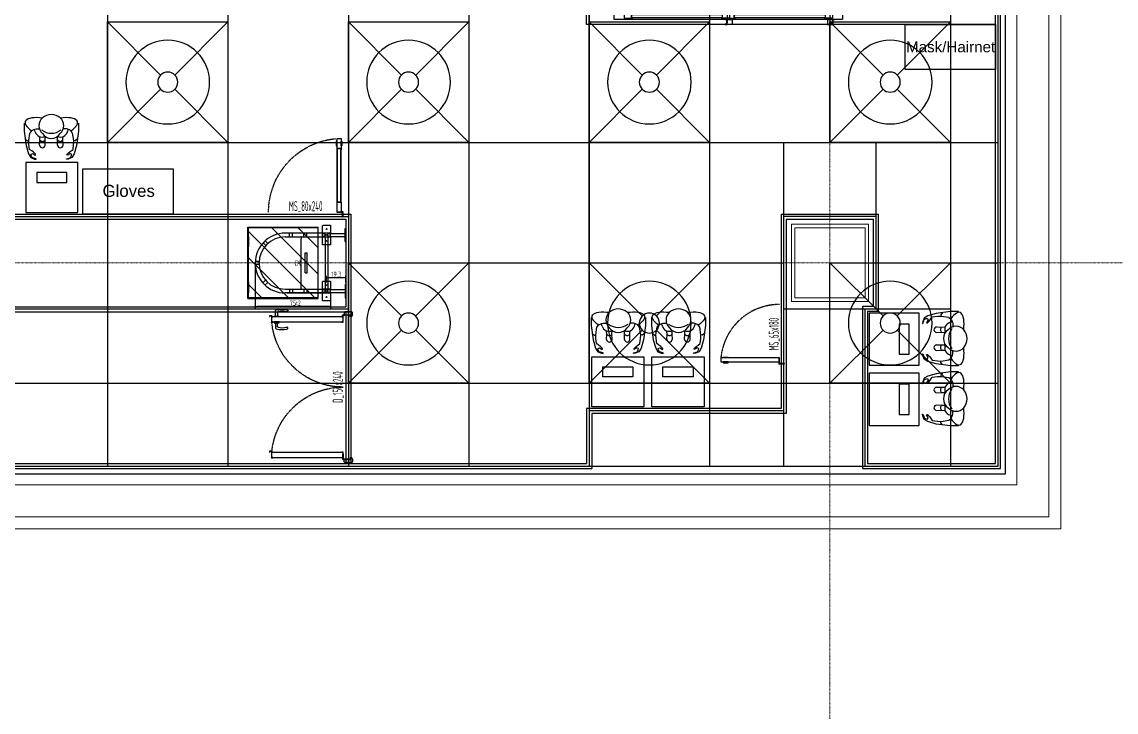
# Model space of a CAD drawing. Extents: x -32000 to 290600, y -111057 to 131250.
# Drawn here: x 253547 to 264452, y -4475 to 2400 of the extents above; entities that cross this region are included whole.
import ezdxf
from ezdxf.enums import TextEntityAlignment as Align

# ---------------------------------------------------------------- set-up
doc = ezdxf.new("R2010")
doc.units = 0
doc.header["$LTSCALE"] = 5
for name, pattern in [('H12PL3$0$JJP_三點線', [0.9, 0.3, -0.15, 0, -0.15, 0, -0.15, 0, -0.15]), ('H12PL3$0$JJP_虛線(退縮線、投影線、地下室範圍、非屬本工程、圖面分區)', [0.45, 0.3, -0.15]), ('XFDP30$0$HIDDEN', [0.3, 0.2, -0.1]), ('XFDP30$0$HIDDEN2', [0.1875, 0.125, -0.0625])]:
    doc.linetypes.add(name, pattern=pattern)
for name, color, linetype in [('H12PL3$0$A-WALL-EX', 252, 'Continuous'), ('H12PL3$0$A-WALL-IN', 252, 'Continuous'), ('H12PL3$0$S-COL', 252, 'Continuous'), ('H12PL3$0$S-GRID', 252, 'Continuous'), ('XFDC30-200K$0$A-C-2800 (50K)', 9, 'Continuous'), ('XFDC30-50K$0$A-C-2800 (50K)', 9, 'Continuous'), ('XFDH30-50K$0$A-FFU-H-1200x1200_FAB B', 8, 'Continuous'), ('XFDP30$0$A-Dim', 9, 'Continuous'), ('XFDP30$0$A-Door (50K)', 9, 'Continuous'), ('XFDP30$0$A-STAIR (50K)', 9, 'Continuous'), ('XFDP30$0$A-W-P1S (50K)', 9, 'Continuous'), ('XFDP30$0$A-W-P2D (50K)', 9, 'Continuous'), ('XFDP30$0$B-BM', 9, 'Continuous'), ('XFDP30$0$B-Gowning room improvement', 15, 'Continuous'), ('XFDP30$0$Lad-Door', 1, 'Continuous'), ('XFDP30$0$MDT-3-MF-4', 8, 'Continuous')]:
    doc.layers.add(name, color=color, linetype=linetype)
doc.layers.add('XFDC30-200K$0$A-Area (50K-Gown)', color=170, linetype='Continuous', plot=False)
doc.styles.add('XFDP30$0$AA-TXT', font='isocp.shx', dxfattribs={"width": 0.8, "bigfont": 'china.shx'})
doc.styles.add('XFDP30$0$dim-txt', font='isocp.shx', dxfattribs={"width": 0.8, "bigfont": 'china.shx'})
doc.styles.add('XFDP30$0$shei', font='arial.ttf')
doc.dimstyles.new('XFDP30$0$20-dim', dxfattribs={"dimscale": 20, "dimtxt": 0.25, "dimasz": 0.1, "dimexe": 0.1, "dimexo": 0.1, "dimgap": 0.05, "dimtad": 1, "dimdec": 1, "dimdsep": 46, "dimtxsty": 'XFDP30$0$dim-txt', "dimblk": 'XFDP30$0$Dot', "dimcen": 2, "dimclrd": 256, "dimclre": 256, "dimclrt": 256, "dimadec": 0, "dimazin": 0, "dimtfac": 1, "dimtdec": 1, "dimtix": 1, "dimtmove": 2, "dimatfit": 3, "dimfxl": 1, "dimtvp": 1, "dimarcsym": 0})

# ---------------------------------------------------------------- blocks, each defined once
blk = doc.blocks.new('XFDP30$0$GA2606')
blk.add_lwpolyline([(-13, 1), (-13, 0), (-16, 0), (-16, 0), (-16, 0), (-19, 0, -0.902738), (-19, 1), (-10, 3, 0.298217), (-9, 2), (-2, 2, 0.414214), (-2, 3), (-2, 18), (-2, 18), (-2, 20, -0.668179), (-2, 20), (0, 18), (0, 0), (0, 0), (-2, 0)], format="xyb", close=True)
blk = doc.blocks.new('XFDP30$0$Door-100x000_AS')
at = {"ltscale": 5}
blk.add_hatch(color=256, dxfattribs=at).paths.add_polyline_path([(40.4, 32.9), (40.4, 26.9), (25.4, 29.9)])
for p, q in [((25.4, 29.9), (40.4, 32.9)), ((40.4, 32.9), (40.4, 26.9)), ((40.4, 26.9), (25.4, 29.9)), ((76.4, 29.9), (40.4, 29.9))]:
    blk.add_line(p, q)
at = {"color": 9, "linetype": 'XFDP30$0$HIDDEN2'}
blk.add_lwpolyline([(-115, 21), (112.5, 21), (112.5, 2.5), (-115, 2.5)], close=True, dxfattribs=at)
at = {"color": 1, "linetype": 'XFDP30$0$HIDDEN2'}
for points in [[(-105, 3.8), (-96.7, 3.8, 0.158507), (-96.7, 3.8), (-96.6, 3.9, 0.72636), (-96.6, 4), (-96.8, 4, 0.414214), (-96.8, 3.9, -0.414214), (-96.8, 3.9), (-97.5, 3.9, -0.414214), (-97.6, 4), (-97.6, 4.4, 0.414214), (-97.6, 4.4), (-97.6, 4.4, 0.414214), (-97.7, 4.4), (-97.7, 4, -0.414214), (-97.7, 3.9), (-97.8, 3.9, -0.414214), (-97.9, 4), (-97.9, 5.7), (-97.9, 5.8), (-97.9, 5.8), (-97.9, 7.6, -0.414214), (-97.8, 7.6), (-97.7, 7.6, -0.414214), (-97.7, 7.6), (-97.7, 7.1, 0.414214), (-97.6, 7.1), (-97.6, 7.1, 0.414214), (-97.6, 7.1), (-97.6, 7.6, -0.414214), (-97.5, 7.6), (-96.8, 7.6, -0.414214), (-96.8, 7.6), (-96.8, 7.6, 0.414214), (-96.8, 7.6), (-96.6, 7.6, 0.72636), (-96.6, 7.6), (-96.7, 7.7, 0.158507), (-96.7, 7.7), (-105, 7.7, 0.414214), (-105, 7.7), (-105, 3.9, 0.414214)], [(0, 3.8), (-8.3, 3.8, -0.158507), (-8.3, 3.8), (-8.4, 3.9, -0.72636), (-8.4, 4), (-8.2, 4, -0.414214), (-8.2, 3.9, 0.414214), (-8.2, 3.9), (-7.5, 3.9, 0.414214), (-7.4, 4), (-7.4, 4.4, -0.414214), (-7.4, 4.4), (-7.4, 4.4, -0.414214), (-7.3, 4.4), (-7.3, 4, 0.414214), (-7.3, 3.9), (-7.2, 3.9, 0.414214), (-7.1, 4), (-7.1, 5.7), (-7.1, 5.8), (-7.1, 5.8), (-7.1, 7.6, 0.414214), (-7.2, 7.6), (-7.3, 7.6, 0.414214), (-7.3, 7.6), (-7.3, 7.1, -0.414214), (-7.4, 7.1), (-7.4, 7.1, -0.414214), (-7.4, 7.1), (-7.4, 7.6, 0.414214), (-7.5, 7.6), (-8.2, 7.6, 0.414214), (-8.2, 7.6), (-8.2, 7.6, -0.414214), (-8.2, 7.6), (-8.4, 7.6, -0.72636), (-8.4, 7.6), (-8.3, 7.7, -0.158507), (-8.3, 7.7), (0, 7.7, -0.414214), (0, 7.7), (0, 3.9, -0.414214)]]:
    blk.add_lwpolyline(points, format="xyb", close=True, dxfattribs=at)
blk.add_lwpolyline([(-97.6, 4), (-97.6, 7.5), (-7.4, 7.5), (-7.4, 4)], close=True, dxfattribs=at)
for points in [[(-2.3, -0.5, 0.070096), (-2.3, -0.5, 0.334236), (-2.2, -0.5, 0.795363), (-2.2, -0.4), (-2.6, -0.4, -0.414214), (-2.7, -0.3), (-2.7, 0.3, -0.414214), (-2.6, 0.4), (-2.2, 0.4, 0.795363), (-2.2, 0.5, 0.334236), (-2.3, 0.5, 0.070096), (-2.3, 0.5, 0.06212), (-2.3, 0.5, -0.357966), (-2.3, 0.5, -0.114149), (-2.3, 0.5), (-2.5, 0.6, 0.520559), (-2.5, 0.6, -0.09816), (-2.5, 0.6, -0.704497), (-2.6, 0.6, 0.231019), (-2.7, 0.8, -0.259663), (-2.7, 0.8), (-2.7, 1.5, 0.250846), (-2.7, 1.6, 0.148829), (-2.7, 1.6), (-2.8, 1.9, 0.835879), (-3, 1.9), (-3, -1.9, 0.835879), (-2.8, -1.9), (-2.7, -1.6, 0.148829), (-2.7, -1.6, 0.250846), (-2.7, -1.5), (-2.7, -0.8, -0.259663), (-2.7, -0.8, 0.231019), (-2.6, -0.6, -0.704497), (-2.5, -0.6, -0.09816), (-2.5, -0.6, 0.520559), (-2.5, -0.6), (-2.3, -0.5, -0.114149), (-2.3, -0.5, -0.357966), (-2.3, -0.5, 0.06212)], [(-2.5, 3.8), (5.8, 3.8, 0.158507), (5.8, 3.8), (5.9, 3.9, 0.72636), (5.9, 4), (5.7, 4, 0.414214), (5.7, 3.9, -0.414214), (5.7, 3.9), (5, 3.9, -0.414214), (4.9, 4), (4.9, 4.4, 0.414214), (4.9, 4.4), (4.9, 4.4, 0.414214), (4.8, 4.4), (4.8, 4, -0.414214), (4.8, 3.9), (4.7, 3.9, -0.414214), (4.6, 4), (4.6, 5.7), (4.6, 5.8), (4.6, 5.8), (4.6, 7.6, -0.414214), (4.7, 7.6), (4.8, 7.6, -0.414214), (4.8, 7.6), (4.8, 7.1, 0.414214), (4.9, 7.1), (4.9, 7.1, 0.414214), (4.9, 7.1), (4.9, 7.6, -0.414214), (5, 7.6), (5.7, 7.6, -0.414214), (5.7, 7.6), (5.7, 7.6, 0.414214), (5.7, 7.6), (5.9, 7.6, 0.72636), (5.9, 7.6), (5.8, 7.7, 0.158507), (5.8, 7.7), (-2.5, 7.7, 0.414214), (-2.5, 7.7), (-2.5, 3.9, 0.414214)], [(102.5, 3.8), (94.2, 3.8, -0.158507), (94.2, 3.8), (94.1, 3.9, -0.72636), (94.1, 4), (94.3, 4, -0.414214), (94.3, 3.9, 0.414214), (94.3, 3.9), (95, 3.9, 0.414214), (95.1, 4), (95.1, 4.4, -0.414214), (95.1, 4.4), (95.1, 4.4, -0.414214), (95.2, 4.4), (95.2, 4, 0.414214), (95.2, 3.9), (95.3, 3.9, 0.414214), (95.4, 4), (95.4, 5.7), (95.4, 5.8), (95.4, 5.8), (95.4, 7.6, 0.414214), (95.3, 7.6), (95.2, 7.6, 0.414214), (95.2, 7.6), (95.2, 7.1, -0.414214), (95.1, 7.1), (95.1, 7.1, -0.414214), (95.1, 7.1), (95.1, 7.6, 0.414214), (95, 7.6), (94.3, 7.6, 0.414214), (94.3, 7.6), (94.3, 7.6, -0.414214), (94.3, 7.6), (94.1, 7.6, -0.72636), (94.1, 7.6), (94.2, 7.7, -0.158507), (94.2, 7.7), (102.5, 7.7, -0.414214), (102.5, 7.7), (102.5, 3.9, -0.414214)], [(102.3, -0.5, -0.070096), (102.3, -0.5, -0.334236), (102.2, -0.5, -0.795363), (102.2, -0.4), (102.6, -0.4, 0.414214), (102.7, -0.3), (102.7, 0.3, 0.414214), (102.6, 0.4), (102.2, 0.4, -0.795363), (102.2, 0.5, -0.334236), (102.3, 0.5, -0.070096), (102.3, 0.5, -0.06212), (102.3, 0.5, 0.357966), (102.3, 0.5, 0.114149), (102.3, 0.5), (102.5, 0.6, -0.520559), (102.5, 0.6, 0.09816), (102.5, 0.6, 0.704497), (102.6, 0.6, -0.231019), (102.7, 0.8, 0.259663), (102.7, 0.8), (102.7, 1.5, -0.250846), (102.7, 1.6, -0.148829), (102.7, 1.6), (102.8, 1.9, -0.835879), (103, 1.9), (103, -1.9, -0.835879), (102.8, -1.9), (102.7, -1.6, -0.148829), (102.7, -1.6, -0.250846), (102.7, -1.5), (102.7, -0.8, 0.259663), (102.7, -0.8, -0.231019), (102.6, -0.6, 0.704497), (102.5, -0.6, 0.09816), (102.5, -0.6, -0.520559), (102.5, -0.6), (102.3, -0.5, 0.114149), (102.3, -0.5, 0.357966), (102.3, -0.5, -0.06212)]]:
    blk.add_lwpolyline(points, format="xyb", close=True)
for points in [[(-2.5, 2.5), (2.5, 2.5), (2.5, -2.5), (-2.5, -2.5)], [(4.9, 4), (4.9, 7.5), (95.1, 7.5), (95.1, 4)], [(102.5, 2.5), (97.5, 2.5), (97.5, -2.5), (102.5, -2.5)]]:
    blk.add_lwpolyline(points, close=True)
at = {"ltscale": 5}
for points in [[(2.5, 2.5), (0, 2.5), (0, 3.8), (2.5, 3.8)], [(97.5, 2.5), (100, 2.5), (100, 3.8), (97.5, 3.8)]]:
    blk.add_lwpolyline(points, close=True, dxfattribs=at)
at = {"yscale": 0.09999999999990905}
for p, xscale, zscale, rotation in [((-2.5, 2.5), 0.09999999999990905, 0.09999999999990905, 90), ((102.5, 2.5), -0.09999999999990905, 0.1, 270), ((-2.5, -2.5), -0.09999999999990905, 0.1, 90), ((102.5, -2.5), 0.09999999999990905, 0.09999999999990905, 270)]:
    blk.add_blockref('XFDP30$0$GA2606', p, dxfattribs=dict(at, xscale=xscale, zscale=zscale, rotation=rotation))
at = {"color": 9, "style": 'XFDP30$0$AA-TXT', "width": 0.45}
blk.add_attdef('100X240', text='', height=10, dxfattribs=at).set_placement((50, 14.4), align=Align.MIDDLE)
blk = doc.blocks.new('XFDP30$0$Dot')
at = {"color": 0, "linetype": 'ByBlock', "lineweight": -2}
blk.add_line((-0.5, 0), (-1, 0), dxfattribs=at)
at = {"color": 0, "linetype": 'ByBlock', "const_width": 0.5}
blk.add_lwpolyline([(-0.25, 0, 1), (0.25, 0, 1)], format="xyb", close=True, dxfattribs=at)
blk = doc.blocks.new('*D165')
at = {"layer": 'DEFPOINTS', "color": 0, "transparency": 16777216}
for p in [(-19.3, -14.6), (-19.3, -21.5), (0, -21.5)]:
    blk.add_point(p, dxfattribs=at)
at = {"layer": 'XFDP30$0$A-Dim', "lineweight": -2, "transparency": 16777216}
for p, q in [((-19.3, -19.5), (-19.3, -12.6)), ((-2, -14.6), (-17.3, -14.6)), ((0, -19.5), (0, -12.6))]:
    blk.add_line(p, q, dxfattribs=at)
at = {"layer": 'XFDP30$0$A-Dim', "lineweight": -2, "transparency": 16777216, "xscale": 2, "yscale": 2, "zscale": 2, "rotation": 180}
blk.add_blockref('XFDP30$0$Dot', (-19.3, -14.6), dxfattribs=at)
at = {"layer": 'XFDP30$0$A-Dim', "lineweight": -2, "transparency": 16777216, "xscale": 2, "yscale": 2, "zscale": 2}
blk.add_blockref('XFDP30$0$Dot', (0, -14.6), dxfattribs=at)
at = {"layer": 'XFDP30$0$A-Dim', "transparency": 16777216, "insert": (-9.6, -11.1), "char_height": 5, "attachment_point": 5, "style": 'XFDP30$0$dim-txt'}
blk.add_mtext('\\A1;19.3', dxfattribs=at)
blk = doc.blocks.new('*D166')
at = {"layer": 'DEFPOINTS', "color": 0, "transparency": 16777216}
for p in [(-90.3, 0), (-15.3, -29.8), (-90.3, -43.4)]:
    blk.add_point(p, dxfattribs=at)
at = {"layer": 'XFDP30$0$A-Dim', "lineweight": -2, "transparency": 16777216}
for p, q in [((-90.3, -2), (-90.3, -45.4)), ((-15.3, -31.8), (-15.3, -45.4)), ((-17.3, -43.4), (-88.3, -43.4))]:
    blk.add_line(p, q, dxfattribs=at)
at = {"layer": 'XFDP30$0$A-Dim', "lineweight": -2, "transparency": 16777216, "xscale": 2, "yscale": 2, "zscale": 2, "rotation": 180}
blk.add_blockref('XFDP30$0$Dot', (-90.3, -43.4), dxfattribs=at)
at = {"layer": 'XFDP30$0$A-Dim', "lineweight": -2, "transparency": 16777216, "xscale": 2, "yscale": 2, "zscale": 2}
blk.add_blockref('XFDP30$0$Dot', (-15.3, -43.4), dxfattribs=at)
at = {"layer": 'XFDP30$0$A-Dim', "transparency": 16777216, "insert": (-52.8, -39.9), "char_height": 5, "attachment_point": 5, "style": 'XFDP30$0$dim-txt'}
blk.add_mtext('\\A1;75', dxfattribs=at)
blk = doc.blocks.new('*D167')
at = {"layer": 'DEFPOINTS', "color": 0, "transparency": 16777216}
for p in [(-52.1, 26), (-44.5, 26), (-52.1, -26)]:
    blk.add_point(p, dxfattribs=at)
at = {"layer": 'XFDP30$0$A-Dim', "lineweight": -2, "transparency": 16777216}
for p, q in [((-50.1, 26), (-42.5, 26)), ((-44.5, -24), (-44.5, 24)), ((-50.1, -26), (-42.5, -26))]:
    blk.add_line(p, q, dxfattribs=at)
at = {"layer": 'XFDP30$0$A-Dim', "lineweight": -2, "transparency": 16777216, "xscale": 2, "yscale": 2, "zscale": 2}
for p, rotation in [((-44.5, 26), 90), ((-44.5, -26), 270)]:
    blk.add_blockref('XFDP30$0$Dot', p, dxfattribs=dict(at, rotation=rotation))
at = {"layer": 'XFDP30$0$A-Dim', "transparency": 16777216, "insert": (-48, 0), "char_height": 5, "attachment_point": 5, "rotation": 90, "style": 'XFDP30$0$dim-txt'}
blk.add_mtext('\\A1;52', dxfattribs=at)
blk = doc.blocks.new('XFDP30$0$Door-D150')
for p, q in [((10, 74), (10.8, 74)), ((10, 69.1), (10, 74)), ((10.8, 69.1), (10, 69.1)), ((10.8, 74), (10.8, 69.1)), ((10.8, 72.7), (14.8, 72.7)), ((14.8, 70.5), (10.8, 70.5)), ((14.8, 72.7), (16.2, 72.6))]:
    blk.add_line(p, q)
for points in [[(4.1, 76.6), (4.1, 78.4), (4.1, 76.6), (10.7, 76.6), (10.7, 76.5), (10.3, 76.5), (10.3, 75.4, -0.414214), (10.2, 75.3), (10, 75.3), (10, 75.4), (10.1, 75.4), (10.1, 76.4), (10, 76.4), (10, 5.5), (10.1, 5.5), (10.1, 6.5), (10, 6.5), (10, 6.6), (10.2, 6.6, -0.414214), (10.3, 6.5), (10.3, 5.4, -0.414214), (10.2, 5.3), (4.8, 5.3, -0.414214), (4.7, 5.4), (4.7, 6.5, -0.414214), (4.8, 6.6), (5, 6.6), (5, 6.5), (4.9, 6.5), (4.9, 5.5), (5, 5.5), (5, 76.4), (4.9, 76.4), (4.9, 75.4), (5, 75.4), (5, 75.3), (4.8, 75.3, -0.414214), (4.7, 75.4), (4.7, 76.4), (3.9, 76.4, -0.414214), (3.9, 76.4), (3.9, 78.6, -0.414214), (3.9, 78.7), (4.7, 78.7), (4.7, 78.4), (4.1, 78.4)], [(139.1, 76.6), (139.1, 78.4), (139.1, 76.6), (145.7, 76.6), (145.7, 76.5), (145.3, 76.5), (145.3, 75.4, -0.414214), (145.2, 75.3), (145, 75.3), (145, 75.4), (145.1, 75.4), (145.1, 76.4), (145, 76.4), (145, 5.5), (145.1, 5.5), (145.1, 6.5), (145, 6.5), (145, 6.6), (145.2, 6.6, -0.414214), (145.3, 6.5), (145.3, 5.4, -0.414214), (145.2, 5.3), (139.8, 5.3, -0.414214), (139.7, 5.4), (139.7, 6.5, -0.414214), (139.8, 6.6), (140, 6.6), (140, 6.5), (139.9, 6.5), (139.9, 5.5), (140, 5.5), (140, 76.4), (139.9, 76.4), (139.9, 75.4), (140, 75.4), (140, 75.3), (139.8, 75.3, -0.414214), (139.7, 75.4), (139.7, 76.4), (138.9, 76.4, -0.414214), (138.9, 76.4), (138.9, 78.6, -0.414214), (138.9, 78.7), (139.7, 78.7), (139.7, 78.4), (139.1, 78.4)], [(4.2, 72.7), (0.2, 72.7), (-1.2, 72.6, 0.327495), (-2, 71.9, 0.089847), (-2.2, 61.2, 1.144881), (-0.3, 61.6, -0.137079), (-0.3, 69.9, -0.349357), (0.2, 70.5), (4.2, 70.5)], [(4.7, -2.1, 0.306748), (4.5, -1.7), (4.1, -1.7, 0.306748), (3.9, -2.1), (4, -2.1, -0.414214), (4.1, -2.2), (4.1, -2.2), (4, -2.2), (4, -2.9), (4.6, -2.9), (4.6, -2.2), (4.5, -2.2), (4.5, -2.2, -0.414214), (4.6, -2.1), (4.7, -2.1), (4.8, -2.1, -0.414214), (5, -2.3), (5, -2.9, -0.320245), (4.7, -3.4), (3, -4), (0.6, -4, -0.414214), (0, -3.4), (0, 3.4, -0.414214), (0.6, 4), (3, 4), (3, 0), (3, -1.4, 0.414214), (3.7, -2.1), (3.9, -2.1)], [(145.3, -2.1, -0.306748), (145.5, -1.7), (145.9, -1.7, -0.306748), (146.1, -2.1), (146, -2.1, 0.414214), (145.9, -2.2), (145.9, -2.2), (146, -2.2), (146, -2.9), (145.4, -2.9), (145.4, -2.2), (145.5, -2.2), (145.5, -2.2, 0.414214), (145.4, -2.1), (145.3, -2.1), (145.2, -2.1, 0.414214), (145, -2.3), (145, -2.9, 0.320245), (145.3, -3.4), (147, -4), (149.4, -4, 0.414214), (150, -3.4), (150, 3.4, 0.414214), (149.4, 4), (147, 4), (147, 0), (147, -1.4, -0.414214), (146.3, -2.1), (146.1, -2.1)]]:
    blk.add_lwpolyline(points, format="xyb")
blk.add_lwpolyline([(5, 69.1), (5, 74), (4.2, 74), (4.2, 69.1)], close=True)
at = {"ltscale": 500}
for points in [[(3.3, 0.1), (3.3, 4.6), (3, 4.6), (3, 0.1)], [(8.5, 5.3), (4, 5.3), (4, 5.5), (8.5, 5.5)], [(141.5, 5.3), (146, 5.3), (146, 5.5), (141.5, 5.5)], [(146.7, 0.1), (146.7, 4.6), (147, 4.6), (147, 0.1)]]:
    blk.add_lwpolyline(points, close=True, dxfattribs=at)
at = {"linetype": 'XFDP30$0$HIDDEN', "ltscale": 0.1}
for centre, start, end in [((3.5, 5.1), 0, 83.7733), ((146.5, 5.1), 96.8179, 180)]:
    blk.add_arc(centre, 71.5, start, end, dxfattribs=at)
at = {"extrusion": (0, 0, -1)}
for centre, major_axis, start_param, end_param in [((14.7, 69.9), (-0.417, 0.417), 0.901482, 2.245889), ((0.4, 65.8), (10.9, 10.9), 0.51383, 1.058752), ((16.1, 71.7), (-0.624, 0.624), 0.866962, 2.13291), ((-12.5, 65.9), (21.3, 21.3), 0.585307, 0.943734), ((16.2, 61.3), (0.707, 0.707), 0.872811, 4.284184)]:
    blk.add_ellipse(centre, major_axis=major_axis, ratio=1, start_param=start_param, end_param=end_param, dxfattribs=at)
at = {"ltscale": 500, "extrusion": (0, 0, -1)}
blk.add_ellipse((3.5, 5.1), major_axis=(0.495, 0.495), ratio=1, start_param=3.926991, end_param=10.210176, dxfattribs=at)
at = {"ltscale": 500}
blk.add_ellipse((146.5, 5.1), major_axis=(-0.495, 0.495), ratio=1, start_param=3.926991, end_param=10.210176, dxfattribs=at)
at = {"color": 9, "style": 'XFDP30$0$AA-TXT', "width": 0.45}
blk.add_attdef('150X000', text='', height=10, dxfattribs=at).set_placement((75, 10.1), align=Align.MIDDLE)
blk = doc.blocks.new('XFDP30$0$~glove')
at = {"layer": 'XFDP30$0$B-Gowning room improvement'}
blk.add_lwpolyline([(450, 0), (450, -900), (0, -900), (0, 0)], close=True, dxfattribs=at)
at = {"layer": 'XFDP30$0$B-Gowning room improvement', "style": 'XFDP30$0$shei'}
blk.add_text('Gloves', height=120, rotation=270, dxfattribs=at).set_placement((172, -195))
blk = doc.blocks.new('XFDP30$0$GAD2205')
blk.add_lwpolyline([(0, 1), (0, 1), (-18, 1, -0.414214), (-18, 2), (-18, 3, -0.414214), (-18, 3), (-14, 3, 0.414214), (-13, 4), (-13, 4, 0.414214), (-14, 4), (-18, 4, -0.414214), (-18, 5), (-18, 12, -0.414214), (-18, 12), (-18, 12, 0.414214), (-18, 12), (-18, 14, 0.72636), (-19, 14), (-19, 13, 0.158507), (-19, 13), (-19, 0, 0.414214), (-19, 0), (19, 0, 0.414214), (19, 0), (19, 13, 0.158507), (19, 13), (19, 14, 0.72636), (18, 14), (18, 12, 0.414214), (18, 12, -0.414214), (18, 12), (18, 5, -0.414214), (18, 4), (14, 4, 0.414214), (13, 4), (13, 4, 0.414214), (14, 3), (18, 3, -0.414214), (18, 3), (18, 2, -0.414214), (18, 1), (0, 1)], format="xyb", close=True)
blk = doc.blocks.new('XFDP30$0$Door-S80ap')
for p, q in [((8.8, 70.4), (8.8, 75.3)), ((8.8, 75.3), (9.6, 75.3)), ((9.6, 70.4), (8.8, 70.4)), ((9.6, 75.3), (9.6, 70.4))]:
    blk.add_line(p, q)
at = {"ltscale": 5}
for points in [[(8.8, 67.8), (8.8, 77.9), (4.8, 77.9), (4.8, 67.8)], [(5, 67.5), (5, 14.8), (5, 14.8), (5, 67.5)], [(8.6, 14.8), (8.5, 14.8), (8.5, 67.5), (8.6, 67.5)], [(8.8, 4.3), (8.8, 14.4), (4.8, 14.4), (4.8, 4.3)]]:
    blk.add_lwpolyline(points, close=True, dxfattribs=at)
blk.add_lwpolyline([(4.8, 70.4), (4.8, 75.3), (4, 75.3), (4, 70.4)], close=True)
blk.add_lwpolyline([(4.8, 67.9), (4.8, 66.7, 0.158507), (4.9, 66.7), (4.9, 66.5, 0.72636), (5, 66.6), (5, 66.7, 0.414214), (5, 66.7, -0.414214), (4.9, 66.8), (4.9, 67.5, -0.414214), (5, 67.5), (5.4, 67.5, 0.414214), (5.4, 67.5), (5.4, 67.6, 0.414214), (5.4, 67.6), (5, 67.6, -0.414214), (4.9, 67.6), (4.9, 67.8, -0.414214), (5, 67.8), (6.8, 67.8), (6.8, 67.8), (6.8, 67.8), (8.6, 67.8, -0.414214), (8.6, 67.8), (8.6, 67.6, -0.414214), (8.6, 67.6), (8.2, 67.6, 0.414214), (8.1, 67.6), (8.1, 67.5, 0.414214), (8.2, 67.5), (8.6, 67.5, -0.414214), (8.6, 67.5), (8.6, 66.8, -0.414214), (8.6, 66.7), (8.6, 66.7, 0.414214), (8.6, 66.7), (8.6, 66.6, 0.72636), (8.6, 66.5), (8.7, 66.7, 0.158507), (8.7, 66.7), (8.7, 67.9, 0.414214), (8.7, 67.9), (4.9, 67.9, 0.414214)], format="xyb", close=True, dxfattribs=at)
at = {"ltscale": 500}
for points in [[(3.2, -0.6), (3.2, 3.9), (3, 3.9), (3, -0.6)], [(8.5, 4.8), (4, 4.8), (4, 4.6), (8.5, 4.6)]]:
    blk.add_lwpolyline(points, close=True, dxfattribs=at)
at = {"linetype": 'XFDP30$0$HIDDEN', "ltscale": 0.1}
blk.add_arc((3.4, 4.4), 73.6, 0, 84.8641, dxfattribs=at)
at = {"ltscale": 500, "extrusion": (0, 0, -1)}
blk.add_ellipse((3.4, 4.4), major_axis=(-0.495, 0.495), ratio=1, start_param=5.497787, end_param=11.780972, dxfattribs=at)
at = {"ltscale": 5, "xscale": 0.1000000000058208, "yscale": 0.1000000000058208, "zscale": 0.1000000000058208}
blk.add_blockref('XFDP30$0$GAD2205', (6.8, 14.3), dxfattribs=at)
at = {"color": 9, "style": 'XFDP30$0$AA-TXT', "width": 0.45}
blk.add_attdef('100x240', text='', height=10, dxfattribs=at).set_placement((40, 10), align=Align.MIDDLE)
blk = doc.blocks.new('XFDP30$0$Door-S65ab')
for p, q in [((8.8, 55.4), (8.8, 60.3)), ((8.8, 60.3), (9.6, 60.3)), ((9.6, 55.4), (8.8, 55.4)), ((9.6, 60.3), (9.6, 55.4))]:
    blk.add_line(p, q)
blk.add_lwpolyline([(4.8, 55.4), (4.8, 60.3), (4, 60.3), (4, 55.4)], close=True)
at = {"ltscale": 5}
blk.add_lwpolyline([(8.8, 4.3), (8.8, 62.9), (4.8, 62.9), (4.8, 4.3)], close=True, dxfattribs=at)
at = {"ltscale": 500}
for points in [[(3.2, -0.6), (3.2, 3.9), (3, 3.9), (3, -0.6)], [(8.5, 4.8), (4, 4.8), (4, 4.6), (8.5, 4.6)]]:
    blk.add_lwpolyline(points, close=True, dxfattribs=at)
at = {"linetype": 'XFDP30$0$HIDDEN', "ltscale": 0.1}
blk.add_arc((3.4, 4.4), 58.6, 0, 84.1667, dxfattribs=at)
at = {"ltscale": 500, "extrusion": (0, 0, -1)}
blk.add_ellipse((3.4, 4.4), major_axis=(-0.495, 0.495), ratio=1, start_param=5.497787, end_param=11.780972, dxfattribs=at)
at = {"color": 9, "style": 'XFDP30$0$AA-TXT', "width": 0.45}
blk.add_attdef('65X180', text='', height=10, dxfattribs=at).set_placement((32.5, 10), align=Align.MIDDLE_CENTER)
blk = doc.blocks.new('XFDP30$0$~caps masks')
at = {"layer": 'XFDP30$0$B-Gowning room improvement'}
blk.add_lwpolyline([(0, 450), (900, 450), (900, 0), (0, 0)], close=True, dxfattribs=at)
at = {"layer": 'XFDP30$0$B-Gowning room improvement', "style": 'XFDP30$0$shei'}
blk.add_text('Mask/Hairnet', height=108, dxfattribs=at).set_placement((8, 172))
blk = doc.blocks.new('XFDC30-50K')
at = {"layer": 'XFDC30-50K$0$A-C-2800 (50K)', "ltscale": 0.3}
for p, q in [((260400, 19825), (260400, -2025)), ((262800, 19825), (262800, -2025)), ((263275, -2025), (263275, 19825)), ((261600, 14400), (261600, 1200)), ((254400, 13050), (254400, -2025)), ((255600, 13050), (255600, -2025)), ((256800, 13050), (256800, -2025)), ((258000, 13050), (258000, -2025)), ((259200, 13050), (259200, -2025)), ((243375, 1200), (263275, 1200)), ((261140, -2025), (261140, 1200)), ((262060, -460), (262060, 1200)), ((243375, 460), (256800, 460)), ((262060, 460), (261140, 460)), ((256800, 0), (261140, 0)), ((262060, 0), (263275, 0)), ((256800, -463), (252000, -463)), ((262800, -460), (261140, -460)), ((261950, -2025), (261950, -460)), ((243625, -1200), (263275, -1200)), ((261140, -1475), (259200, -1475)), ((243625, -2025), (263275, -2025))]:
    blk.add_line(p, q, dxfattribs=at)
blk = doc.blocks.new('XFDC30-200K')
at = {"layer": 'XFDC30-200K$0$A-Area (50K-Gown)'}
blk.add_lwpolyline([(263350, 19900), (259275, 19900), (259275, 13125), (252525, 13125), (252525, 14615), (252215, 14615), (252215, 15385), (252525, 15385), (252525, 16300), (243300, 16300), (243300, 15385), (243985, 15385), (243985, 14615), (243300, 14615), (243300, 385), (243985, 385), (243985, -385), (243550, -385), (243550, -2100), (263350, -2100)], close=True, dxfattribs=at)
at = {"layer": 'XFDC30-200K$0$A-C-2800 (50K)', "ltscale": 0.3}
for p, q in [((260400, 19825), (260400, -2025)), ((262800, 19825), (262800, -2025)), ((263275, -2025), (263275, 19825)), ((261600, 14400), (261600, 1200)), ((254400, 13050), (254400, -2025)), ((255600, 13050), (255600, -2025)), ((256800, 13050), (256800, -2025)), ((258000, 13050), (258000, -2025)), ((259200, 13050), (259200, -2025)), ((243375, 1200), (263275, 1200)), ((261140, -2025), (261140, 1200)), ((262060, -460), (262060, 1200)), ((243375, 460), (256800, 460)), ((262060, 460), (261140, 460)), ((256800, 0), (261140, 0)), ((262060, 0), (263275, 0)), ((256800, -463), (252000, -463)), ((262800, -460), (261140, -460)), ((261950, -2025), (261950, -460)), ((243625, -1200), (263275, -1200)), ((261140, -1475), (259200, -1475)), ((243625, -2025), (263275, -2025))]:
    blk.add_line(p, q, dxfattribs=at)
blk = doc.blocks.new('XFDH30-50K$0$FFU-1212-H')
for p, q in [((0, 120), (52.9, 67.1)), ((67.1, 67.1), (120, 120)), ((0, 0), (52.9, 52.9)), ((67.1, 52.9), (120, 0))]:
    blk.add_line(p, q)
blk.add_lwpolyline([(0, 0), (120, 0), (120, 120), (0, 120)], close=True)
for radius in [41.7, 10]:
    blk.add_circle((60, 60), radius)
blk = doc.blocks.new('XFDH30-50K')
blk.add_line((259200, 0), (259200, 5467))
at = {"layer": 'XFDH30-50K$0$A-FFU-H-1200x1200_FAB B', "xscale": -10, "yscale": 10, "zscale": 10, "rotation": 90}
for p in [(255600, 2400), (258000, 2400), (260400, 2400), (262800, 2400), (258000, 0), (260400, 0), (262800, 0)]:
    blk.add_blockref('XFDH30-50K$0$FFU-1212-H', p, dxfattribs=at)
blk = doc.blocks.new('XFDP30$0$LAD-1')
at = {"layer": 'XFDP30$0$Lad-Door'}
h = blk.add_hatch(dxfattribs=at)
h.set_pattern_fill('ANSI31', color=256, scale=150, angle=90, style=0)
h.set_pattern_definition([(135, (-3.226, 0), (-13.2583, -13.2583), [])])
h.paths.add_polyline_path([(-97.05, -34.71), (-97.05, 35.29), (-28.05, 35.29), (-28.05, -34.71)])
at = {"color": 0}
for p, q in [((-0.6, 34.53), (0, 34.53)), ((-0.6, 21.53), (-0.6, 34.53)), ((0, 21.53), (0, 34.53)), ((-77.59, 19.55), (-80.29, 22.24)), ((-15.25, 29.8), (-60.45, 29.8)), ((-60.45, 26), (-15.25, 26)), ((-56.28, 26), (-56.28, 29.8)), ((-53.28, 26), (-53.28, 29.8)), ((-41.98, 26), (-41.98, 29.8)), ((-41.98, 26), (-41.98, 29.8)), ((-38.98, 26), (-38.98, 29.8)), ((-23.25, 26), (-23.25, 29.8)), ((-23.25, 29.8), (-15.25, 26)), ((-15.25, 29.8), (-23.25, 26)), ((-20.5, 26), (-20.5, -26)), ((-18, 26), (-18, -26)), ((-15.25, 26), (-15.25, 29.8)), ((-15.25, 29.31), (-0.6, 29.31)), ((-15.25, 26.31), (-0.6, 26.31)), ((-0.6, 25.51), (-0.6, 30.51)), ((-79.73, 17.44), (-82.42, 20.13)), ((-0.6, 21.53), (0, 21.53)), ((-86.39, 1.7), (-90.2, 1.7)), ((-86.42, -1.3), (-90.22, -1.3)), ((-80, -17.14), (-82.69, -19.84)), ((-77.89, -19.28), (-80.58, -21.97)), ((-0.6, -21.53), (0, -21.53)), ((-0.6, -21.53), (-0.6, -34.53)), ((0, -21.53), (0, -34.53)), ((-60.45, -26), (-15.25, -26)), ((-19, -29.8), (-60.45, -29.8)), ((-58.4, -29.8), (-15.25, -29.8)), ((-56.28, -26), (-56.28, -29.8)), ((-53.28, -26), (-53.28, -29.8)), ((-41.98, -26), (-41.98, -29.8)), ((-41.98, -26), (-41.98, -29.8)), ((-38.98, -26), (-38.98, -29.8)), ((-23.25, -29.8), (-23.25, -26)), ((-23.25, -26), (-15.25, -29.8)), ((-15.25, -26), (-23.25, -29.8)), ((-15.25, -29.8), (-15.25, -26)), ((-15.25, -26.31), (-0.6, -26.31)), ((-15.25, -29.31), (-0.6, -29.31)), ((-0.6, -25.51), (-0.6, -30.51)), ((-0.6, -34.53), (0, -34.53))]:
    blk.add_line(p, q, dxfattribs=at)
at = {"color": 1, "linetype": 'XFDP30$0$HIDDEN2', "ltscale": 0.1}
for points in [[(-23.25, 37.8), (-15.25, 37.8), (-15.25, 29.8), (-23.25, 29.8)], [(-23.25, 26), (-15.25, 26), (-15.25, 18), (-23.25, 18)], [(-23.25, -18), (-15.25, -18), (-15.25, -26), (-23.25, -26)], [(-23.25, -29.8), (-15.25, -29.8), (-15.25, -37.8), (-23.25, -37.8)]]:
    blk.add_lwpolyline(points, close=True, dxfattribs=at)
at = {"color": 1, "linetype": 'XFDP30$0$HIDDEN2'}
for centre in [(-19.25, 33.8), (-19.25, 22), (-19.25, -22), (-19.25, -33.8)]:
    blk.add_circle(centre, 0.476, dxfattribs=at)
at = {"color": 0}
for radius in [29.8, 26]:
    blk.add_arc((-60.45, 0), radius, 90, 270, dxfattribs=at)
at = {"layer": 'XFDP30$0$Lad-Door'}
for p, q in [((-97.55, -35.21), (-97.55, 35.79)), ((-97.55, 35.79), (-27.55, 35.79)), ((-27.55, -35.21), (-27.55, 35.79)), ((-97.55, 16.02), (-97.55, 26.02)), ((-97.55, 26.02), (-96.75, 26.02)), ((-96.75, 16.02), (-96.75, 26.02)), ((-97.55, 21.02), (-96.75, 21.02)), ((-97.55, 16.02), (-96.75, 16.02)), ((-40.64, -9.71), (-40.64, 10.29)), ((-40.64, 10.29), (-38.64, 10.29)), ((-40.64, 0.29), (-38.64, 0.29)), ((-38.64, -9.71), (-38.64, 10.29)), ((-40.64, -9.71), (-38.64, -9.71)), ((-97.55, -29.47), (-97.55, -19.47)), ((-97.55, -19.47), (-96.75, -19.47)), ((-96.75, -29.47), (-96.75, -19.47)), ((-97.55, -24.47), (-96.75, -24.47)), ((-97.55, -29.47), (-96.75, -29.47)), ((-97.55, -35.21), (-27.55, -35.21))]:
    blk.add_line(p, q, dxfattribs=at)
blk.add_lwpolyline([(-97.05, -34.71), (-97.05, 35.29), (-28.05, 35.29), (-28.05, -34.71)], close=True, dxfattribs=at)
at = {"layer": 'XFDP30$0$A-Dim', "style": 'XFDP30$0$dim-txt', "width": 0.7}
blk.add_text('%%P2', height=5, dxfattribs=at).set_placement((-47.58, -39.81), align=Align.MIDDLE)
at = {"layer": 'XFDP30$0$A-Dim'}
dim = blk.add_linear_dim(base=(-44.49, 26), p1=(-52.06, -26), p2=(-52.06, 26), angle=270, dimstyle='XFDP30$0$20-dim', override={"dimscale": 20, "dimasz": 0.1, "dimatfit": 3}, dxfattribs=at)
dim.commit()
dim.dimension.update_dxf_attribs({"geometry": '*D167', "text_midpoint": (-47.99, 0)})
for base, p1, p2, picture, middle in [((-90.25, -43.45), (-15.25, -29.8), (-90.25, 0), '*D166', (-52.75, -39.95)), ((-19.2502, -14.6081), (0, -21.5304), (-19.2502, -21.5236), '*D165', (-9.6251, -11.1081))]:
    dim = blk.add_linear_dim(base=base, p1=p1, p2=p2, dimstyle='XFDP30$0$20-dim', override={"dimscale": 20}, dxfattribs=at)
    dim.commit()
    dim.dimension.update_dxf_attribs({"geometry": picture, "text_midpoint": middle})
blk = doc.blocks.new('XFDP30')
at = {"layer": 'XFDP30$0$A-W-P1S (50K)'}
for p, q in [((263300, -2050), (263300, 19850)), ((263250, -2000), (263250, 19800)), ((249575, 485), (256825, 485)), ((256825, 485), (256825, -488)), ((261115, 485), (261115, -1450)), ((261115, 485), (262085, 485)), ((262085, -485), (262085, 485)), ((249625, 435), (256775, 435)), ((256775, 435), (256775, -438)), ((261165, 435), (261165, -1500)), ((261165, 435), (262035, 435)), ((262035, -435), (262035, 435)), ((261925, -435), (261925, -2050)), ((262035, -435), (261925, -435)), ((251975, -488), (256825, -488)), ((252025, -438), (256775, -438)), ((261975, -485), (261975, -2000)), ((262085, -485), (261975, -485)), ((261115, -1450), (259175, -1450)), ((259175, -1450), (259175, -2000)), ((261165, -1500), (259225, -1500)), ((259225, -1500), (259225, -2050)), ((243600, -2050), (259225, -2050)), ((243650, -2000), (259175, -2000)), ((261925, -2050), (263300, -2050)), ((261975, -2000), (263250, -2000))]:
    blk.add_line(p, q, dxfattribs=at)
at = {"layer": 'XFDP30$0$A-W-P2D (50K)'}
for p, q in [((259175, 2375), (259175, 13025)), ((263250, 2375), (259175, 2375)), ((256775, -488), (256775, -2000)), ((256825, -488), (256825, -2000))]:
    blk.add_line(p, q, dxfattribs=at)
at = {"layer": 'XFDP30$0$B-BM'}
for points in [[(254105, 1000), (253585, 1000), (253585, 500), (254105, 500)], [(253995, 900), (253695, 900), (253695, 800), (253995, 800)], [(262490, -1020), (262490, -500), (261990, -500), (261990, -1020)], [(262390, -910), (262390, -610), (262290, -610), (262290, -910)], [(259225, -935), (259745, -935), (259745, -1435), (259225, -1435)], [(259825, -935), (260345, -935), (260345, -1435), (259825, -1435)], [(259335, -1035), (259635, -1035), (259635, -1135), (259335, -1135)], [(259935, -1035), (260235, -1035), (260235, -1135), (259935, -1135)], [(262490, -1620), (262490, -1100), (261990, -1100), (261990, -1620)], [(262390, -1510), (262390, -1210), (262290, -1210), (262290, -1510)]]:
    blk.add_lwpolyline(points, close=True, dxfattribs=at)
at = {"layer": 'XFDP30$0$MDT-3-MF-4'}
for p, q in [((253569, 1391), (253570, 1312)), ((253628, 1294), (253645, 1316)), ((253679, 1304), (253670, 1330)), ((254000, 1304), (254010, 1330)), ((254052, 1294), (254035, 1316)), ((254110, 1391), (254110, 1312)), ((253580, 1232), (253603, 1215)), ((253603, 1215), (253616, 1219)), ((254077, 1215), (254063, 1219)), ((254099, 1232), (254077, 1215)), ((259220, -544), (259220, -623)), ((259761, -544), (259760, -623)), ((259820, -544), (259820, -623)), ((260361, -544), (260360, -623)), ((262722, -495), (262705, -518)), ((262705, -518), (262709, -531)), ((262784, -543), (262806, -560)), ((262881, -484), (262802, -485)), ((259278, -641), (259295, -619)), ((259330, -631), (259320, -605)), ((259651, -631), (259660, -605)), ((259702, -641), (259685, -619)), ((259878, -641), (259895, -619)), ((259930, -631), (259920, -605)), ((260251, -631), (260260, -605)), ((260302, -641), (260285, -619)), ((262794, -594), (262820, -585)), ((259231, -703), (259253, -720)), ((259253, -720), (259267, -716)), ((259727, -720), (259714, -716)), ((259750, -703), (259727, -720)), ((259831, -703), (259853, -720)), ((259853, -720), (259867, -716)), ((260327, -720), (260314, -716)), ((260350, -703), (260327, -720)), ((262705, -992), (262709, -978)), ((262784, -967), (262806, -950)), ((262794, -915), (262820, -925)), ((262722, -1014), (262705, -992)), ((262881, -1025), (262802, -1025)), ((262881, -1084), (262802, -1085)), ((262722, -1095), (262705, -1118)), ((262705, -1118), (262709, -1131)), ((262784, -1143), (262806, -1160)), ((262794, -1194), (262820, -1185)), ((262794, -1515), (262820, -1525)), ((262705, -1592), (262709, -1578)), ((262722, -1614), (262705, -1592)), ((262784, -1567), (262806, -1550)), ((262881, -1625), (262802, -1625))]:
    blk.add_line(p, q, dxfattribs=at)
for points in [[(253570, 1312), (253589, 1168), (253613, 1085), (253635, 1048), (253671, 1034), (253688, 1032), (253688, 1037), (253662, 1044), (253649, 1050), (253640, 1070), (253638, 1082), (253654, 1089), (253670, 1077), (253681, 1073), (253683, 1081), (253662, 1102), (253644, 1116), (253624, 1130), (253617, 1180), (253616, 1218), (253627, 1293)], [(254110, 1312), (254091, 1168), (254067, 1085), (254045, 1048), (254008, 1034), (253991, 1032), (253991, 1037), (254017, 1044), (254031, 1050), (254040, 1070), (254041, 1082), (254026, 1089), (254010, 1077), (253999, 1073), (253997, 1081), (254017, 1102), (254036, 1116), (254056, 1130), (254062, 1180), (254064, 1218), (254052, 1293)], [(253723, 1173), (253725, 1223), (253724, 1256)], [(253779, 1173), (253777, 1223), (253778, 1260)], [(253901, 1173), (253903, 1223), (253902, 1260)], [(253957, 1173), (253954, 1223), (253956, 1256)], [(262802, -485), (262658, -504), (262575, -528), (262538, -550), (262524, -586), (262522, -603), (262527, -603), (262534, -577), (262540, -564), (262560, -555), (262572, -553), (262579, -569), (262567, -585), (262563, -596), (262571, -598), (262592, -577), (262606, -559), (262620, -539), (262670, -532), (262708, -531), (262783, -542)], [(259220, -623), (259239, -767), (259263, -850), (259285, -887), (259322, -901), (259339, -903), (259339, -898), (259313, -891), (259299, -885), (259290, -865), (259289, -853), (259304, -846), (259320, -858), (259331, -862), (259333, -854), (259313, -833), (259294, -819), (259274, -805), (259268, -755), (259266, -717), (259278, -642)], [(259760, -623), (259741, -767), (259717, -850), (259695, -887), (259659, -901), (259642, -903), (259642, -898), (259668, -891), (259681, -885), (259690, -865), (259692, -853), (259676, -846), (259660, -858), (259649, -862), (259647, -854), (259668, -833), (259686, -819), (259706, -805), (259713, -755), (259714, -717), (259703, -642)], [(259820, -623), (259839, -767), (259863, -850), (259885, -887), (259922, -901), (259939, -903), (259939, -898), (259913, -891), (259899, -885), (259890, -865), (259889, -853), (259904, -846), (259920, -858), (259931, -862), (259933, -854), (259913, -833), (259894, -819), (259874, -805), (259868, -755), (259866, -717), (259878, -642)], [(260360, -623), (260341, -767), (260317, -850), (260295, -887), (260259, -901), (260242, -903), (260242, -898), (260268, -891), (260281, -885), (260290, -865), (260292, -853), (260276, -846), (260260, -858), (260249, -862), (260247, -854), (260268, -833), (260286, -819), (260306, -805), (260313, -755), (260314, -717), (260303, -642)], [(262663, -638), (262713, -640), (262746, -639)], [(259373, -762), (259376, -712), (259374, -679)], [(259429, -762), (259427, -712), (259428, -675)], [(259551, -762), (259553, -712), (259552, -675)], [(259607, -762), (259605, -712), (259606, -679)], [(259973, -762), (259976, -712), (259974, -679)], [(260029, -762), (260027, -712), (260028, -675)], [(260151, -762), (260153, -712), (260152, -675)], [(260207, -762), (260205, -712), (260206, -679)], [(262663, -694), (262713, -692), (262750, -693)], [(262663, -816), (262713, -818), (262750, -817)], [(262663, -872), (262713, -869), (262746, -871)], [(262802, -1025), (262658, -1006), (262575, -982), (262538, -960), (262524, -923), (262522, -906), (262527, -906), (262534, -932), (262540, -946), (262560, -955), (262572, -956), (262579, -941), (262567, -925), (262563, -914), (262571, -912), (262592, -932), (262606, -951), (262620, -971), (262670, -977), (262708, -979), (262783, -967)], [(262802, -1085), (262658, -1104), (262575, -1128), (262538, -1150), (262524, -1186), (262522, -1203), (262527, -1203), (262534, -1177), (262540, -1164), (262560, -1155), (262572, -1153), (262579, -1169), (262567, -1185), (262563, -1196), (262571, -1198), (262592, -1177), (262606, -1159), (262620, -1139), (262670, -1132), (262708, -1131), (262783, -1142)], [(262663, -1238), (262713, -1240), (262746, -1239)], [(262663, -1294), (262713, -1292), (262750, -1293)], [(262663, -1416), (262713, -1418), (262750, -1417)], [(262802, -1625), (262658, -1606), (262575, -1582), (262538, -1560), (262524, -1523), (262522, -1506), (262527, -1506), (262534, -1532), (262540, -1546), (262560, -1555), (262572, -1556), (262579, -1541), (262567, -1525), (262563, -1514), (262571, -1512), (262592, -1532), (262606, -1551), (262620, -1571), (262670, -1577), (262708, -1579), (262783, -1567)], [(262663, -1472), (262713, -1469), (262746, -1471)]]:
    blk.add_lwpolyline(points, dxfattribs=at)
for centre, radius, start, end in [((253818, 1366), 102, 131.0438, 228.9562), ((253840, 1341), 135, 48.9782, 131.0218), ((253862, 1366), 102, 311.0438, 48.9562), ((253840, 1451), 160, 232.0287, 307.9713), ((253747, 1323), 69.9, 195.7611, 296.6613), ((253751, 1242), 32, 216.6769, 323.3231), ((253840, 1346), 106, 212.885, 327.115), ((253933, 1323), 69.9, 243.3387, 344.2389), ((253929, 1242), 32, 216.6769, 323.3231), ((253757, 1178), 34.4, 189.9771, 260.0229), ((253745, 1178), 34.4, 279.9771, 350.0229), ((253935, 1178), 34.4, 189.9771, 260.0229), ((253923, 1178), 34.4, 279.9771, 350.0229), ((259468, -569), 102, 131.0438, 228.9562), ((259490, -594), 135, 48.9782, 131.0218), ((259512, -569), 102, 311.0438, 48.9562), ((260068, -569), 102, 131.0438, 228.9562), ((260090, -594), 135, 48.9782, 131.0218), ((260112, -569), 102, 311.0438, 48.9562), ((259397, -612), 69.9, 195.7611, 296.6613), ((259490, -484), 160, 232.0287, 307.9713), ((259490, -589), 106, 212.885, 327.115), ((259583, -612), 69.9, 243.3387, 344.2389), ((259997, -612), 69.9, 195.7611, 296.6613), ((260090, -484), 160, 232.0287, 307.9713), ((260090, -589), 106, 212.885, 327.115), ((260183, -612), 69.9, 243.3387, 344.2389), ((262668, -672), 34.4, 99.9771, 170.0229), ((262732, -666), 32, 126.6769, 233.3231), ((262813, -662), 69.9, 105.7611, 206.6613), ((262856, -733), 102, 41.0438, 138.9562), ((259407, -757), 34.4, 189.9771, 260.0229), ((259401, -693), 32, 216.6769, 323.3231), ((259395, -757), 34.4, 279.9771, 350.0229), ((259585, -757), 34.4, 189.9771, 260.0229), ((259579, -693), 32, 216.6769, 323.3231), ((259573, -757), 34.4, 279.9771, 350.0229), ((260007, -757), 34.4, 189.9771, 260.0229), ((260001, -693), 32, 216.6769, 323.3231), ((259995, -757), 34.4, 279.9771, 350.0229), ((260185, -757), 34.4, 189.9771, 260.0229), ((260179, -693), 32, 216.6769, 323.3231), ((260173, -757), 34.4, 279.9771, 350.0229), ((262668, -660), 34.4, 189.9771, 260.0229), ((262836, -755), 106, 122.885, 237.115), ((262941, -755), 160, 142.0287, 217.9713), ((262831, -755), 135, 318.9782, 41.0218), ((262668, -850), 34.4, 99.9771, 170.0229), ((262668, -838), 34.4, 189.9771, 260.0229), ((262732, -844), 32, 126.6769, 233.3231), ((262813, -848), 69.9, 153.3387, 254.2389), ((262856, -777), 102, 221.0438, 318.9562), ((262813, -1262), 69.9, 105.7611, 206.6613), ((262668, -1272), 34.4, 99.9771, 170.0229), ((262668, -1260), 34.4, 189.9771, 260.0229), ((262732, -1266), 32, 126.6769, 233.3231), ((262836, -1355), 106, 122.885, 237.115), ((262856, -1333), 102, 41.0438, 138.9562), ((262941, -1355), 160, 142.0287, 217.9713), ((262831, -1355), 135, 318.9782, 41.0218), ((262668, -1450), 34.4, 99.9771, 170.0229), ((262813, -1448), 69.9, 153.3387, 254.2389), ((262668, -1438), 34.4, 189.9771, 260.0229), ((262732, -1444), 32, 126.6769, 233.3231), ((262856, -1377), 102, 221.0438, 318.9562)]:
    blk.add_arc(centre, radius, start, end, dxfattribs=at)
for centre, major_axis, start_param, end_param in [((253828, 1334), (249, -70), 1.984264, 3.986456), ((253851, 1334), (-249, -70), 2.296729, 4.298921), ((262824, -743), (-70, -249), 1.984264, 3.986456), ((262824, -766), (-70, 249), 2.296729, 4.298921), ((262824, -1343), (-70, -249), 1.984264, 3.986456), ((262824, -1366), (-70, 249), 2.296729, 4.298921)]:
    blk.add_ellipse(centre, major_axis=major_axis, ratio=0.35182, start_param=start_param, end_param=end_param, dxfattribs=at)
at = {"layer": 'XFDP30$0$MDT-3-MF-4', "extrusion": (0, 0, -1)}
for centre, major_axis, start_param, end_param in [((259479, -601), (249, -70), 2.296729, 4.298921), ((259502, -601), (-249, -70), 1.984264, 3.986456), ((260079, -601), (249, -70), 2.296729, 4.298921), ((260102, -601), (-249, -70), 1.984264, 3.986456)]:
    blk.add_ellipse(centre, major_axis=major_axis, ratio=0.35182, start_param=start_param, end_param=end_param, dxfattribs=at)
at = {"layer": 'XFDP30$0$MDT-3-MF-4'}
for points in [[(253645, 1316), (253676, 1332), (253726, 1333)], [(254035, 1316), (254004, 1332), (253954, 1333)], [(259295, -619), (259326, -603), (259376, -602)], [(259685, -619), (259654, -603), (259604, -602)], [(259895, -619), (259926, -603), (259976, -602)], [(260285, -619), (260254, -603), (260204, -602)], [(262806, -560), (262822, -591), (262823, -641)], [(262806, -950), (262822, -919), (262823, -869)], [(262806, -1160), (262822, -1191), (262823, -1241)], [(262806, -1550), (262822, -1519), (262823, -1469)]]:
    blk.add_spline(points, degree=3, dxfattribs=at)
at = {"layer": 'XFDP30$0$A-Door (50K)', "xscale": 10, "yscale": 10, "zscale": 10}
blk.add_blockref('XFDP30$0$Door-100x000_AS', (260600, 2400), dxfattribs=at).add_auto_attribs({'100X240': 'AS_100x240'})
at = {"layer": 'XFDP30$0$A-Door (50K)'}
ref = blk.add_blockref('XFDP30$0$Door-S80ap', (256775, 460), dxfattribs=dict(at, xscale=-10, yscale=10, zscale=10))
ref.add_attrib('100x240', 'MS_80x240', dxfattribs={"layer": '0', "color": 9, "height": 100, "rotation": 180, "style": 'XFDP30$0$AA-TXT', "text_generation_flag": 6, "width": 0.45}).set_placement((256375, 560), align=Align.MIDDLE)
at = {"layer": 'XFDP30$0$A-Door (50K)', "xscale": 10, "yscale": 10, "zscale": 10, "rotation": 89.99999999999999}
blk.add_blockref('XFDP30$0$Door-S65ab', (261140, -1035), dxfattribs=at).add_auto_attribs({'65X180': 'MS_65x180'})
at = {"layer": 'XFDP30$0$A-Door (50K)'}
ref = blk.add_blockref('XFDP30$0$Door-D150', (256800, -488), dxfattribs=dict(at, xscale=-10, yscale=10, zscale=10, rotation=90))
ref.add_attrib('150X000', 'D_150x240', dxfattribs={"layer": '0', "color": 9, "height": 100, "rotation": 90, "style": 'XFDP30$0$AA-TXT', "width": 0.45}).set_placement((256699, -1238), align=Align.MIDDLE)
at = {"layer": 'XFDP30$0$A-STAIR (50K)', "extrusion": (0, 0, -1), "xscale": -10, "yscale": 10, "zscale": -10}
blk.add_blockref('XFDP30$0$LAD-1', (-256775, -2), dxfattribs=at)
at = {"layer": 'XFDP30$0$B-Gowning room improvement', "lineweight": 30}
blk.add_blockref('XFDP30$0$~caps masks', (262350, 1925), dxfattribs=at)
at = {"layer": 'XFDP30$0$B-Gowning room improvement', "color": 5, "rotation": 90.00000000000001}
blk.add_blockref('XFDP30$0$~glove', (254155, 485), dxfattribs=at)
blk = doc.blocks.new('H12PL3')
at = {"layer": 'H12PL3$0$A-WALL-EX', "linetype": 'H12PL3$0$JJP_虛線(退縮線、投影線、地下室範圍、非屬本工程、圖面分區)', "lineweight": 0}
for p, q in [((263900, -2530), (263900, 30380)), ((263900, -2650), (263900, -2530)), ((243220, -2650), (263780, -2650)), ((263780, -2650), (263900, -2650))]:
    blk.add_line(p, q, dxfattribs=at)
at = {"layer": 'H12PL3$0$A-WALL-EX', "linetype": 'H12PL3$0$JJP_虛線(退縮線、投影線、地下室範圍、非屬本工程、圖面分區)', "lineweight": 0, "flags": 128}
for points in [[(263900.03, -2650.03), (263900.03, 30500)], [(263780, 30380), (263780, -2530)], [(263780, 30380), (263780, -2530)], [(263900, -2650), (263900, 30380)], [(263780, -2530), (243220, -2530)], [(263780, -2530), (243220, -2530)], [(243099.97, -2650.03), (263900, -2650.03)], [(243100, -2650), (263780, -2650)], [(263900, -2650), (263780, -2650)], [(263900.03, -2650.03), (263900, -2650.03)]]:
    blk.add_lwpolyline(points, dxfattribs=at)
at = {"layer": 'H12PL3$0$A-WALL-EX', "lineweight": 0, "flags": 128}
for points in [[(263780, 21050), (263780, -2530)], [(263900, -2650), (263900, 21050)], [(263780, -2530), (243220, -2530)], [(243100, -2650), (263780, -2650)], [(263900, -2650), (263780, -2650)]]:
    blk.add_lwpolyline(points, dxfattribs=at)
at = {"layer": 'H12PL3$0$A-WALL-IN', "lineweight": 0, "flags": 128}
for points in [[(263350, 26150), (263350, -2100)], [(263462.5, -2100), (263462.5, 26150)], [(261215, 385), (261215, 350)], [(261950, 385), (261215, 385)], [(261215, 350), (261215, -350)], [(261985, 385), (261950, 385)], [(261985, -350), (261985, 385)], [(261215, -385), (261215, -350)], [(261215, -385), (261985, -385)], [(261985, -385), (261985, -350)], [(263350, -2100), (243550, -2100)], [(263462.5, -2212.5), (263462.5, -2100)], [(243550, -2212.5), (263462.5, -2212.5)]]:
    blk.add_lwpolyline(points, dxfattribs=at)
at = {"layer": 'H12PL3$0$S-COL', "lineweight": 0, "flags": 128}
blk.add_lwpolyline([(261250, -350), (261950, -350), (261950, 350), (261250, 350)], close=True, dxfattribs=at)
at = {"layer": 'H12PL3$0$S-GRID', "linetype": 'H12PL3$0$JJP_三點線', "lineweight": 0}
for p, q in [((261600, 128250), (261600, -28000)), ((-29000, 0), (289600, 0))]:
    blk.add_line(p, q, dxfattribs=at)
blk.add_blockref('XFDP30', (0, 0))

msp = doc.modelspace()

# ---------------------------------------------------------------- block references
for name in ['H12PL3', 'XFDC30-200K', 'XFDC30-50K', 'XFDH30-50K']:
    msp.add_blockref(name, (0, 0))

doc.saveas('drawing.dxf')
